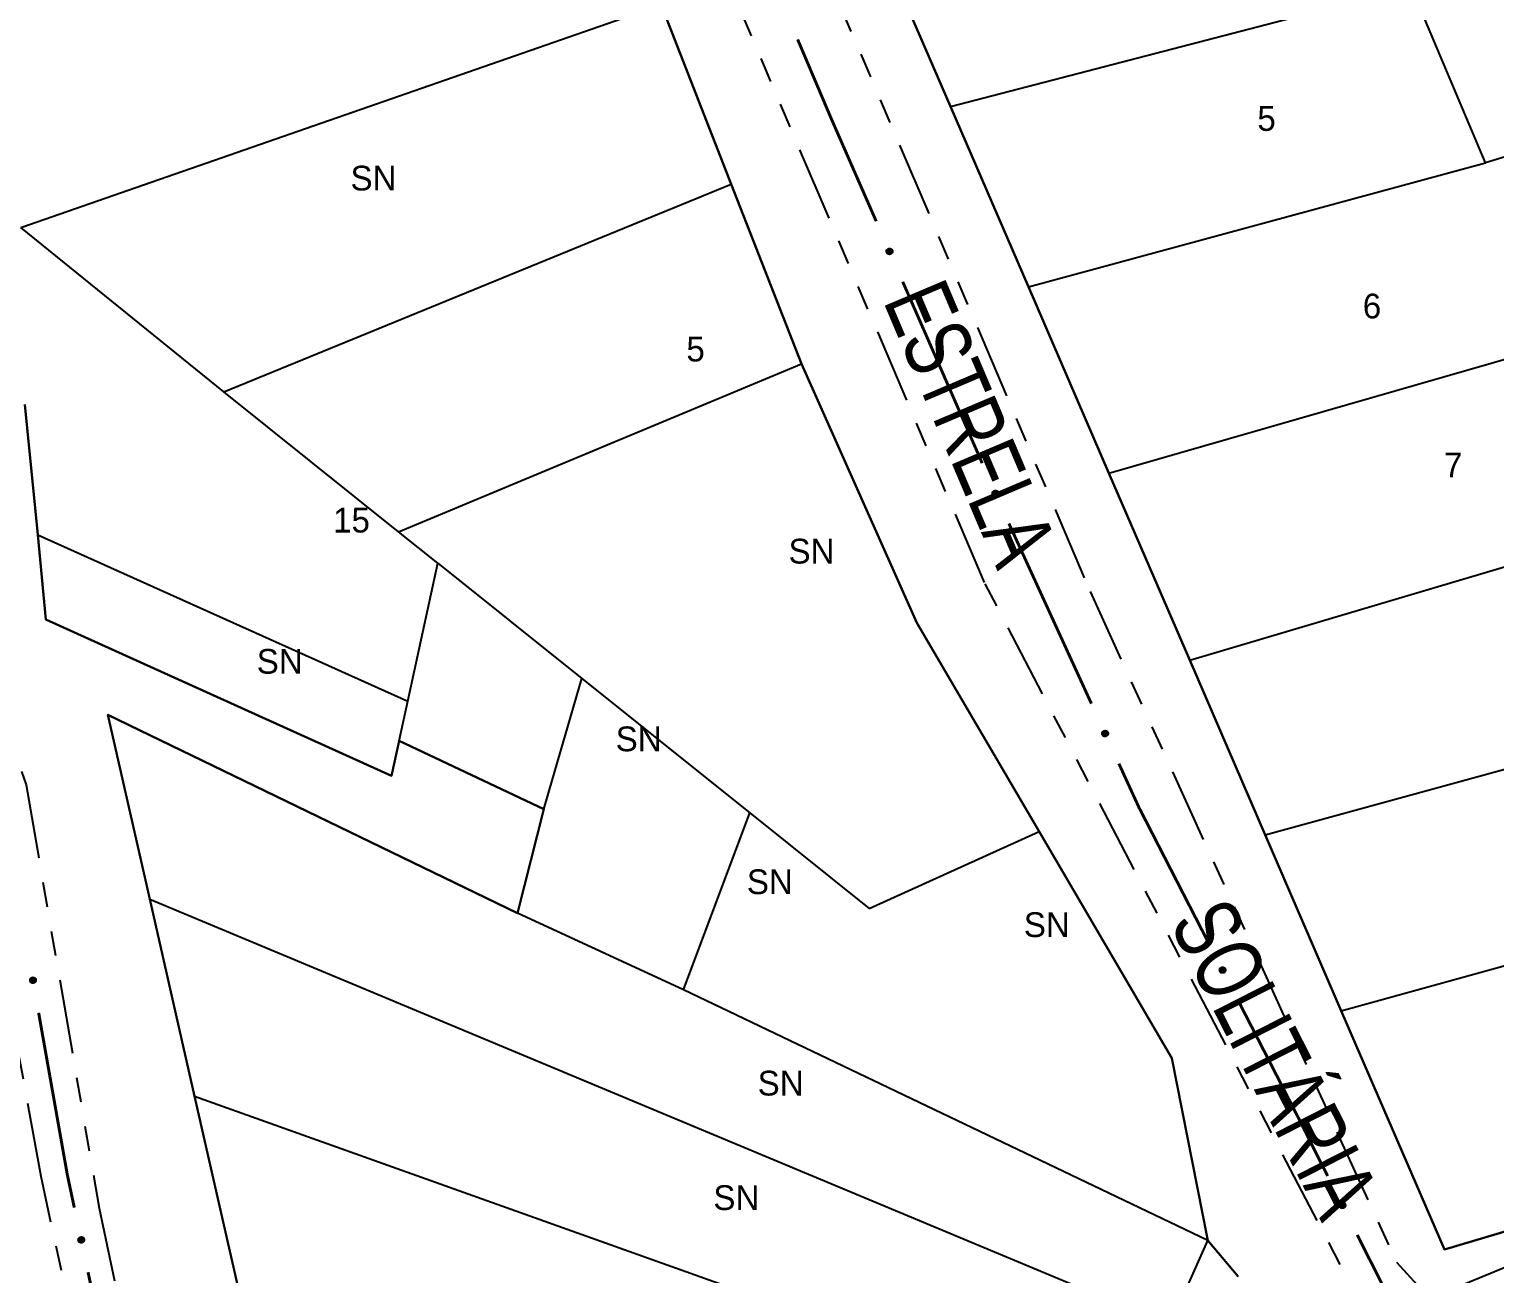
# Model space of a CAD drawing. Extents: x 204614 to 205597, y 4873311 to 4874446.
# Drawn here: x 204974.8 to 205063.6, y 4873916.9 to 4873992.3 of the extents above; entities that cross this region are included whole.
import ezdxf
from ezdxf.enums import TextEntityAlignment as Align

# ---------------------------------------------------------------- set-up
doc = ezdxf.new("R2010")
doc.units = 0
doc.header["$LTSCALE"] = 1.5
doc.header["$MEASUREMENT"] = 0
doc.linetypes.add('TRACO_25', pattern=[8, 3, -1, 1, -1, 1, -1])
for name, color, linetype in [('CD_MALHA_LOTES', 7, 'CONTINUOUS'), ('RU-QUADRA', 210, 'CONTINUOUS'), ('SV-EIXO-RUA-N-PAV', 6, 'CONTINUOUS'), ('SV-RUA-NAO-PAV', 7, 'CONTINUOUS'), ('SV-TXT-RUA-N-PAV', 7, 'CONTINUOUS'), ('Th_NmrPort', 1, 'CONTINUOUS')]:
    doc.layers.add(name, color=color, linetype=linetype)
doc.styles.add('ARIAL', font='ARIAL.SHX')

msp = doc.modelspace()

# ---------------------------------------------------------------- linework, layer by layer
at = {"layer": 'CD_MALHA_LOTES', "linetype": 'Continuous', "flags": 128}
for points in [[(205030.609258, 4873987.635945), (205026.066862, 4873998.145984)], [(205030.609258, 4873987.635945), (205058.511999, 4873994.914295)], [(205063.021603, 4873984.219558), (205058.511999, 4873994.914295)], [(204974.298304, 4873980.303016), (205013.080936, 4873993.804962)], [(205013.080936, 4873993.804962), (205017.326637, 4873982.940714)], [(205035.330051, 4873976.713138), (205030.609258, 4873987.635945)], [(205035.330051, 4873976.713138), (205063.021603, 4873984.219558)], [(205064.745154, 4873984.749881), (205063.021603, 4873984.219558)], [(204986.581284, 4873970.339625), (205017.326637, 4873982.940714)], [(205017.326637, 4873982.940714), (205021.586275, 4873972.040802)], [(204986.581284, 4873970.339625), (204974.298304, 4873980.303016)], [(205040.212978, 4873965.415192), (205035.330051, 4873976.713138)], [(205040.212978, 4873965.415192), (205069.117725, 4873973.751022)], [(204997.166696, 4873961.870256), (205021.586275, 4873972.040802)], [(205021.586275, 4873972.040802), (205028.581737, 4873956.354009), (205035.993061, 4873943.705178)], [(204997.166696, 4873961.870256), (204986.581284, 4873970.339625)], [(204975.320834, 4873961.680099), (204974.525895, 4873969.576491)], [(205045.104395, 4873954.097601), (205040.212978, 4873965.415192)], [(205045.104395, 4873954.097601), (205073.574469, 4873962.540432)], [(204975.797797, 4873956.565992), (204975.320834, 4873961.680099)], [(204975.320834, 4873961.680099), (204997.740126, 4873951.609252)], [(204999.551799, 4873959.961938), (204997.166696, 4873961.870256)], [(204997.740126, 4873951.609252), (204999.551799, 4873959.961938)], [(204999.551799, 4873959.961938), (205008.271549, 4873952.985282)], [(204996.757685, 4873947.079722), (204975.797797, 4873956.565992)], [(205049.683616, 4873943.50236), (205045.104395, 4873954.097601)], [(205005.978975, 4873945.065877), (205008.271549, 4873952.985282)], [(205008.271549, 4873952.985282), (205018.457392, 4873944.835607)], [(204997.216789, 4873949.196415), (204997.740126, 4873951.609252)], [(205049.683616, 4873943.50236), (205078.047254, 4873951.289491)], [(204982.10455, 4873939.617056), (204979.560508, 4873950.789437), (205004.389098, 4873938.759362)], [(204997.216789, 4873949.196415), (204996.757685, 4873947.079722)], [(205005.978975, 4873945.065877), (204997.216789, 4873949.196415)], [(205004.389098, 4873938.759362), (205005.978975, 4873945.065877)], [(205014.439055, 4873934.116481), (205018.457392, 4873944.835607)], [(205018.457392, 4873944.835607), (205025.680293, 4873939.056577)], [(205025.680293, 4873939.056577), (205035.993061, 4873943.705178)], [(205035.993061, 4873943.705178), (205044.030048, 4873929.988537), (205046.202881, 4873918.938887)], [(205054.28534, 4873932.85505), (205049.683616, 4873943.50236)], [(204984.820967, 4873927.687679), (204982.10455, 4873939.617056)], [(204982.10455, 4873939.617056), (205043.931137, 4873913.805752)], [(205014.439055, 4873934.116481), (205004.389098, 4873938.759362)], [(205054.28534, 4873932.85505), (205069.179114, 4873936.97703)], [(205046.202881, 4873918.938887), (205014.439055, 4873934.116481)], [(205075.4052, 4873922.807674), (205060.535712, 4873918.393158), (205054.28534, 4873932.85505)], [(204987.748378, 4873914.831703), (204984.820967, 4873927.687679)], [(204984.820967, 4873927.687679), (205041.16592, 4873907.557585)], [(205043.931137, 4873913.805752), (205046.202881, 4873918.938887)], [(205046.202881, 4873918.938887), (205048.033865, 4873916.746401)]]:
    msp.add_lwpolyline(points, dxfattribs=at)
at = {"layer": 'RU-QUADRA', "linetype": 'Continuous'}
for points in [[(205026.066862, 4873998.145984), (205030.609258, 4873987.635945)], [(205030.609258, 4873987.635945), (205035.330051, 4873976.713138)], [(205035.330051, 4873976.713138), (205040.212978, 4873965.415192)], [(205040.212978, 4873965.415192), (205045.104395, 4873954.097601)], [(205045.104395, 4873954.097601), (205049.683616, 4873943.50236)], [(205049.683616, 4873943.50236), (205054.28534, 4873932.85505)], [(205054.28534, 4873932.85505), (205060.535712, 4873918.393158)], [(205060.535712, 4873918.393158), (205075.4052, 4873922.807674)]]:
    msp.add_lwpolyline(points, dxfattribs=at)
at = {"layer": 'RU-QUADRA', "linetype": 'Continuous', "flags": 128}
for points in [[(205048.033865, 4873916.746401), (205046.202881, 4873918.938887), (205044.030048, 4873929.988537), (205035.993061, 4873943.705178), (205028.581737, 4873956.354009), (205021.586275, 4873972.040802), (205017.326637, 4873982.940714), (205013.080936, 4873993.804962)], [(204974.525895, 4873969.576491), (204975.320834, 4873961.680099), (204975.797797, 4873956.565992), (204996.757685, 4873947.079722), (204997.216789, 4873949.196415), (205005.978975, 4873945.065877), (205004.389098, 4873938.759362), (204979.560508, 4873950.789437), (204982.10455, 4873939.617056), (204984.820967, 4873927.687679), (204987.748378, 4873914.831703)]]:
    msp.add_lwpolyline(points, dxfattribs=at)
at = {"layer": 'SV-EIXO-RUA-N-PAV', "const_width": 0.18}
for points in [[(205021.354577, 4873991.699412), (205023.306381, 4873987.096102)], [(205023.306381, 4873987.096102), (205023.382054, 4873986.917628)], [(205023.382054, 4873986.917628), (205026.113552, 4873980.683645)], [(205027.718864, 4873977.019908), (205032.534802, 4873966.028695)], [(205034.153031, 4873962.370745), (205039.149376, 4873951.460359)], [(205040.814825, 4873947.823563), (205041.647549, 4873946.005165)], [(205041.647549, 4873946.005165), (205042.025122, 4873945.180669)], [(205042.025122, 4873945.180669), (205046.180508, 4873937.092507)], [(205048.008425, 4873933.534598), (205051.207279, 4873927.308256)], [(204975.371705, 4873932.728439), (204976.941232, 4873923.866353)], [(205051.207279, 4873927.308256), (205051.430634, 4873926.873512)], [(205051.430634, 4873926.873512), (205053.459228, 4873922.844113)], [(204976.941232, 4873923.866353), (204977.109576, 4873922.915825)], [(204977.109576, 4873922.915825), (204977.533085, 4873920.925708)], [(205055.257931, 4873919.271345), (205057.506311, 4873914.805386)], [(204978.365665, 4873917.013317), (204980.863407, 4873905.276141)]]:
    msp.add_lwpolyline(points, dxfattribs=at)
at = {"layer": 'SV-EIXO-RUA-N-PAV'}
for points in [[(205026.959371, 4873979.027557), (205027.005174, 4873979.010407), (205027.041033, 4873978.986302), (205027.065154, 4873978.957588), (205027.079853, 4873978.926657), (205027.091327, 4873978.89332), (205027.09548, 4873978.857156), (205027.091198, 4873978.815998), (205027.074317, 4873978.76993), (205027.047209, 4873978.734819), (205027.020324, 4873978.709665), (205026.988954, 4873978.692481), (205026.956381, 4873978.681877), (205026.918674, 4873978.678806), (205026.877006, 4873978.683552), (205026.831094, 4873978.701648), (205026.796101, 4873978.725521), (205026.773499, 4873978.753907), (205026.756423, 4873978.785554), (205026.745117, 4873978.819729), (205026.741245, 4873978.855252), (205026.7461, 4873978.897196), (205026.764561, 4873978.942274), (205026.787973, 4873978.977447), (205026.816033, 4873979.000442), (205026.847569, 4873979.016552), (205026.880866, 4873979.028467), (205026.917045, 4873979.034155), (205026.959371, 4873979.027557)], [(205033.380621, 4873964.372607), (205033.426424, 4873964.355457), (205033.462283, 4873964.331352), (205033.486404, 4873964.302639), (205033.501103, 4873964.271708), (205033.512577, 4873964.23837), (205033.51673, 4873964.202207), (205033.512448, 4873964.161048), (205033.495567, 4873964.114981), (205033.468459, 4873964.07987), (205033.441574, 4873964.054715), (205033.410204, 4873964.037531), (205033.377631, 4873964.026927), (205033.339924, 4873964.023856), (205033.298256, 4873964.028603), (205033.252344, 4873964.046698), (205033.217351, 4873964.070571), (205033.194749, 4873964.098957), (205033.177673, 4873964.130604), (205033.166367, 4873964.16478), (205033.162495, 4873964.200302), (205033.16735, 4873964.242246), (205033.185811, 4873964.287325), (205033.209223, 4873964.322498), (205033.237283, 4873964.345492), (205033.268819, 4873964.361603), (205033.302116, 4873964.373517), (205033.338295, 4873964.379205), (205033.380621, 4873964.372607)], [(205040.022362, 4873949.818428), (205040.068442, 4873949.802036), (205040.104693, 4873949.778524), (205040.129284, 4873949.750212), (205040.14449, 4873949.719527), (205040.156512, 4873949.686383), (205040.16126, 4873949.650293), (205040.157656, 4873949.60907), (205040.141537, 4873949.56273), (205040.115011, 4873949.527178), (205040.088544, 4873949.501584), (205040.057461, 4873949.483885), (205040.025067, 4873949.472746), (205039.987415, 4873949.469054), (205039.945675, 4873949.473114), (205039.899471, 4873949.49045), (205039.86409, 4873949.513744), (205039.841024, 4873949.541753), (205039.823428, 4873949.573115), (205039.811561, 4873949.6071), (205039.807104, 4873949.642553), (205039.811267, 4873949.684572), (205039.828983, 4873949.729948), (205039.851813, 4873949.765502), (205039.879491, 4873949.788956), (205039.910757, 4873949.805584), (205039.943853, 4873949.818045), (205039.979933, 4873949.824328), (205040.022362, 4873949.818428)], [(205047.126721, 4873935.491658), (205047.173494, 4873935.477362), (205047.210769, 4873935.455511), (205047.236613, 4873935.428337), (205047.253189, 4873935.39837), (205047.266695, 4873935.365803), (205047.273067, 4873935.329964), (205047.271328, 4873935.28862), (205047.257316, 4873935.2416), (205047.232422, 4873935.204886), (205047.207138, 4873935.178124), (205047.176885, 4873935.15904), (205047.145027, 4873935.14645), (205047.107581, 4873935.141062), (205047.0657, 4873935.143233), (205047.018761, 4873935.158467), (205046.982364, 4873935.18014), (205046.958057, 4873935.207079), (205046.939063, 4873935.237614), (205046.925674, 4873935.271029), (205046.919622, 4873935.306245), (205046.921884, 4873935.348409), (205046.937533, 4873935.394539), (205046.958735, 4873935.431087), (205046.985326, 4873935.455766), (205047.015809, 4873935.473788), (205047.048309, 4873935.487731), (205047.084069, 4873935.495636), (205047.126721, 4873935.491658)], [(204975.106258, 4873934.858468), (204975.146735, 4873934.831016), (204975.175911, 4873934.799146), (204975.192593, 4873934.765561), (204975.199597, 4873934.732038), (204975.202899, 4873934.696936), (204975.19842, 4873934.660812), (204975.184568, 4873934.621818), (204975.157315, 4873934.58102), (204975.122702, 4873934.553279), (204975.090651, 4873934.535162), (204975.056116, 4873934.525847), (204975.021962, 4873934.52321), (204974.984592, 4873934.529103), (204974.945213, 4873934.543527), (204974.904853, 4873934.571924), (204974.876465, 4873934.603365), (204974.861181, 4873934.636274), (204974.852036, 4873934.671052), (204974.849094, 4873934.706929), (204974.853695, 4873934.742364), (204974.868289, 4873934.781986), (204974.896844, 4873934.821451), (204974.92788, 4873934.850122), (204974.960566, 4873934.865864), (204974.995008, 4873934.874096), (204975.030174, 4873934.877836), (204975.066675, 4873934.874846), (204975.106258, 4873934.858468)], [(205054.392293, 4873921.235564), (205054.438947, 4873921.220885), (205054.476042, 4873921.198729), (205054.501662, 4873921.171345), (205054.517992, 4873921.141244), (205054.531231, 4873921.108566), (205054.537309, 4873921.072676), (205054.535231, 4873921.031348), (205054.520835, 4873920.984444), (205054.495641, 4873920.947936), (205054.470138, 4873920.921381), (205054.43973, 4873920.902546), (205054.40777, 4873920.890218), (205054.370281, 4873920.885137), (205054.328419, 4873920.887651), (205054.281606, 4873920.903269), (205054.245388, 4873920.925239), (205054.221302, 4873920.952377), (205054.20256, 4873920.983067), (205054.189445, 4873921.01659), (205054.183681, 4873921.051854), (205054.186289, 4873921.093998), (205054.202315, 4873921.139998), (205054.223816, 4873921.176371), (205054.250608, 4873921.200832), (205054.281238, 4873921.218604), (205054.313852, 4873921.23228), (205054.349675, 4873921.239892), (205054.392293, 4873921.235564)], [(204978.027138, 4873919.132959), (204978.068536, 4873919.106915), (204978.098789, 4873919.076067), (204978.116617, 4873919.043075), (204978.124769, 4873919.009813), (204978.129276, 4873918.974845), (204978.126042, 4873918.938588), (204978.113538, 4873918.899142), (204978.087705, 4873918.857431), (204978.054066, 4873918.828516), (204978.022657, 4873918.809307), (204977.988463, 4873918.79881), (204977.95442, 4873918.795001), (204977.916869, 4873918.799606), (204977.877017, 4873918.812667), (204977.835704, 4873918.839659), (204977.806252, 4873918.870105), (204977.789846, 4873918.90247), (204977.779511, 4873918.936913), (204977.775337, 4873918.972667), (204977.778717, 4873919.00824), (204977.79194, 4873919.04834), (204977.819121, 4873919.088763), (204977.849153, 4873919.118485), (204977.881278, 4873919.135341), (204977.915416, 4873919.144753), (204977.950434, 4873919.1497), (204977.987016, 4873919.147966), (204978.027138, 4873919.132959)]]:
    msp.add_lwpolyline(points, close=True, dxfattribs=at)
for points in [[(205026.741245, 4873978.855252), (205026.831094, 4873978.701648)], [(205026.745117, 4873978.819729), (205026.796101, 4873978.725521)], [(205026.745505, 4873978.83377), (205026.810575, 4873978.719265)], [(205026.7461, 4873978.897196), (205026.877006, 4873978.683552)], [(205026.748062, 4873978.872135), (205026.850511, 4873978.699519)], [(205026.758272, 4873978.916832), (205026.896149, 4873978.683762)], [(205026.764561, 4873978.942274), (205026.918674, 4873978.678806)], [(205026.77622, 4873978.957471), (205026.934668, 4873978.684252)], [(205026.787973, 4873978.977447), (205026.956381, 4873978.681877)], [(205026.802692, 4873978.985457), (205026.970997, 4873978.689742)], [(205026.816033, 4873979.000442), (205026.988954, 4873978.692481)], [(205026.832449, 4873979.005944), (205027.00154, 4873978.701635)], [(205026.847569, 4873979.016552), (205027.020324, 4873978.709665)], [(205026.866741, 4873979.01948), (205027.033404, 4873978.727514)], [(205026.880866, 4873979.028467), (205027.047209, 4873978.734819)], [(205026.900725, 4873979.026922), (205027.059327, 4873978.75675)], [(205026.917045, 4873979.034155), (205027.074317, 4873978.76993)], [(205026.936899, 4873979.029364), (205027.07962, 4873978.795437)], [(205026.959371, 4873979.027557), (205027.091198, 4873978.815998)], [(205026.983941, 4873979.017201), (205027.089985, 4873978.843182)], [(205027.005174, 4873979.010407), (205027.09548, 4873978.857156)], [(205027.025675, 4873978.996754), (205027.088947, 4873978.88295)], [(205027.041033, 4873978.986302), (205027.091327, 4873978.89332)], [(205033.162495, 4873964.200302), (205033.252344, 4873964.046698)], [(205033.166367, 4873964.16478), (205033.217351, 4873964.070571)], [(205033.166755, 4873964.178821), (205033.231825, 4873964.064315)], [(205033.16735, 4873964.242246), (205033.298256, 4873964.028603)], [(205033.169312, 4873964.217185), (205033.271761, 4873964.04457)], [(205033.179522, 4873964.261883), (205033.317399, 4873964.028812)], [(205033.185811, 4873964.287325), (205033.339924, 4873964.023856)], [(205033.19747, 4873964.302521), (205033.355918, 4873964.029303)], [(205033.209223, 4873964.322498), (205033.377631, 4873964.026927)], [(205033.223942, 4873964.330507), (205033.392247, 4873964.034792)], [(205033.237283, 4873964.345492), (205033.410204, 4873964.037531)], [(205033.253699, 4873964.350995), (205033.42279, 4873964.046685)], [(205033.268819, 4873964.361603), (205033.441574, 4873964.054715)], [(205033.287991, 4873964.364531), (205033.454653, 4873964.072565)], [(205033.302116, 4873964.373517), (205033.468459, 4873964.07987)], [(205033.321975, 4873964.371972), (205033.480577, 4873964.101801)], [(205033.338295, 4873964.379205), (205033.495567, 4873964.114981)], [(205033.358148, 4873964.374414), (205033.50087, 4873964.140487)], [(205033.380621, 4873964.372607), (205033.512448, 4873964.161048)], [(205033.405191, 4873964.362252), (205033.511235, 4873964.188232)], [(205033.426424, 4873964.355457), (205033.51673, 4873964.202207)], [(205033.446925, 4873964.341804), (205033.510197, 4873964.228001)], [(205033.462283, 4873964.331352), (205033.512577, 4873964.23837)], [(205039.807104, 4873949.642553), (205039.899471, 4873949.49045)], [(205039.811267, 4873949.684572), (205039.945675, 4873949.473114)], [(205039.811561, 4873949.6071), (205039.86409, 4873949.513744)], [(205039.811717, 4873949.621145), (205039.878665, 4873949.507727)], [(205039.813642, 4873949.659547), (205039.918921, 4873949.488642)], [(205039.823115, 4873949.704406), (205039.964812, 4873949.473639)], [(205039.828983, 4873949.729948), (205039.987415, 4873949.469054)], [(205039.840391, 4873949.745335), (205040.003318, 4873949.474763)], [(205039.851813, 4873949.765502), (205040.025067, 4873949.472746)], [(205039.866397, 4873949.773753), (205040.039551, 4873949.480851)], [(205039.879491, 4873949.788956), (205040.057461, 4873949.483885)], [(205039.895813, 4873949.794728), (205040.069894, 4873949.493245)], [(205039.910757, 4873949.805584), (205040.088544, 4873949.501584)], [(205039.929878, 4873949.808827), (205040.101327, 4873949.519646)], [(205039.943853, 4873949.818045), (205040.115011, 4873949.527178)], [(205039.963734, 4873949.816827), (205040.126766, 4873949.549305)], [(205039.979933, 4873949.824328), (205040.141537, 4873949.56273)], [(205039.999863, 4873949.819865), (205040.146419, 4873949.588321)], [(205040.022362, 4873949.818428), (205040.157656, 4873949.60907)], [(205040.047099, 4873949.808479), (205040.155996, 4873949.63623)], [(205040.068442, 4873949.802036), (205040.16126, 4873949.650293)], [(205040.089165, 4873949.788722), (205040.154303, 4873949.675976)], [(205040.104693, 4873949.778524), (205040.156512, 4873949.686383)], [(205046.919622, 4873935.306245), (205047.018761, 4873935.158467)], [(205046.921884, 4873935.348409), (205047.0657, 4873935.143233)], [(205046.925386, 4873935.323516), (205047.038272, 4873935.157538)], [(205046.932824, 4873935.368758), (205047.084794, 4873935.144622)], [(205046.937533, 4873935.394539), (205047.107581, 4873935.141062)], [(205046.948235, 4873935.410425), (205047.12321, 4873935.147483)], [(205046.958735, 4873935.431087), (205047.145027, 4873935.14645)], [(205046.972932, 4873935.439988), (205047.159131, 4873935.1552)], [(205046.985326, 4873935.455766), (205047.176885, 4873935.15904)], [(205047.001371, 4873935.462269), (205047.188884, 4873935.168952)], [(205047.015809, 4873935.473788), (205047.207138, 4873935.178124)], [(205047.034764, 4873935.477891), (205047.219093, 4873935.196744)], [(205047.048309, 4873935.487731), (205047.232422, 4873935.204886)], [(205047.068225, 4873935.487412), (205047.243167, 4873935.227522)], [(205047.084069, 4873935.495636), (205047.257316, 4873935.2416)], [(205047.10418, 4873935.492077), (205047.261038, 4873935.267385)], [(205047.126721, 4873935.491658), (205047.271328, 4873935.28862)], [(205047.151882, 4873935.482835), (205047.268443, 4873935.315677)], [(205047.173494, 4873935.477362), (205047.273067, 4873935.329964)], [(205047.194796, 4873935.464997), (205047.264958, 4873935.355306)], [(205047.210769, 4873935.455511), (205047.266695, 4873935.365803)], [(204974.849094, 4873934.706929), (204974.876465, 4873934.603365)], [(204974.852777, 4873934.720484), (204974.889058, 4873934.593877)], [(204974.853695, 4873934.742364), (204974.904853, 4873934.571924)], [(204974.864295, 4873934.757168), (204974.923223, 4873934.565283)], [(204974.868289, 4873934.781986), (204974.945213, 4873934.543527)], [(204974.884743, 4873934.798204), (204974.963868, 4873934.539224)], [(204974.896844, 4873934.821451), (204974.984592, 4873934.529103)], [(204974.911754, 4873934.833475), (204975.001419, 4873934.530631)], [(204974.92788, 4873934.850122), (204975.021962, 4873934.52321)], [(204974.944071, 4873934.854442), (204975.038019, 4873934.527413)], [(204974.960566, 4873934.865864), (204975.056116, 4873934.525847)], [(204974.977815, 4873934.867347), (204975.070504, 4873934.53178)], [(204974.995008, 4873934.874096), (204975.090651, 4873934.535162)], [(204975.01433, 4873934.872428), (204975.107565, 4873934.54943)], [(204975.030174, 4873934.877836), (204975.122702, 4873934.553279)], [(204975.04911, 4873934.871659), (204975.139643, 4873934.57174)], [(204975.066675, 4873934.874846), (204975.157315, 4873934.58102)], [(204975.084842, 4873934.865516), (204975.168474, 4873934.604562)], [(204975.106258, 4873934.858468), (204975.184568, 4873934.621818)], [(204975.127699, 4873934.842619), (204975.189789, 4873934.648524)], [(204975.146735, 4873934.831016), (204975.19842, 4873934.660812)], [(204975.163445, 4873934.81292), (204975.198144, 4873934.687419)], [(204975.175911, 4873934.799146), (204975.202899, 4873934.696936)], [(205046.925196, 4873935.285067), (205046.997195, 4873935.174786)], [(205046.925674, 4873935.271029), (205046.982364, 4873935.18014)], [(205054.186289, 4873921.093998), (205054.328419, 4873920.887651)], [(205054.197395, 4873921.114257), (205054.347524, 4873920.888883)], [(205054.202315, 4873921.139998), (205054.370281, 4873920.885137)], [(205054.213147, 4873921.155796), (205054.385961, 4873920.89143)], [(205054.223816, 4873921.176371), (205054.40777, 4873920.890218)], [(205054.238086, 4873921.185156), (205054.421945, 4873920.898852)], [(205054.250608, 4873921.200832), (205054.43973, 4873920.902546)], [(205054.266706, 4873921.207203), (205054.451809, 4873920.912359)], [(205054.281238, 4873921.218604), (205054.470138, 4873920.921381)], [(205054.300227, 4873921.222551), (205054.482245, 4873920.939904)], [(205054.313852, 4873921.23228), (205054.495641, 4873920.947936)], [(205054.333764, 4873921.231797), (205054.50657, 4873920.970482)], [(205054.349675, 4873921.239892), (205054.520835, 4873920.984444)], [(205054.369756, 4873921.236168), (205054.524768, 4873921.010198)], [(205054.392293, 4873921.235564), (205054.535231, 4873921.031348)], [(205054.417381, 4873921.226536), (205054.532568, 4873921.058428)], [(205054.438947, 4873921.220885), (205054.537309, 4873921.072676)], [(205054.460147, 4873921.208346), (205054.529408, 4873921.098085)], [(205054.476042, 4873921.198729), (205054.531231, 4873921.108566)], [(205054.183681, 4873921.051854), (205054.281606, 4873920.903269)], [(205054.189082, 4873921.030631), (205054.260175, 4873920.919764)], [(205054.189445, 4873921.01659), (205054.245388, 4873920.925239)], [(205054.189587, 4873921.069078), (205054.301109, 4873920.90218)], [(204977.775337, 4873918.972667), (204977.806252, 4873918.870105)], [(204977.778552, 4873918.986341), (204977.819164, 4873918.861056)], [(204977.778717, 4873919.00824), (204977.835704, 4873918.839659)], [(204977.788802, 4873919.023399), (204977.854292, 4873918.833654)], [(204977.79194, 4873919.04834), (204977.877017, 4873918.812667)], [(204977.807826, 4873919.065114), (204977.895809, 4873918.809007)], [(204977.819121, 4873919.088763), (204977.916869, 4873918.799606)], [(204977.833609, 4873919.101293), (204977.933634, 4873918.801711)], [(204977.849153, 4873919.118485), (204977.95442, 4873918.795001)], [(204977.865185, 4873919.123358), (204977.970322, 4873918.799753)], [(204977.881278, 4873919.135341), (204977.988463, 4873918.79881)], [(204977.898466, 4873919.137416), (204978.002638, 4873918.805235)], [(204977.915416, 4873919.144753), (204978.022657, 4873918.809307)], [(204977.934785, 4873919.14375), (204978.03907, 4873918.824148)], [(204977.950434, 4873919.1497), (204978.054066, 4873918.828516)], [(204977.969571, 4873919.144177), (204978.070362, 4873918.847549)], [(204977.987016, 4873919.147966), (204978.087705, 4873918.857431)], [(204978.005493, 4873919.139266), (204978.098048, 4873918.881342)], [(204978.027138, 4873919.132959), (204978.113538, 4873918.899142)], [(204978.049111, 4873919.117856), (204978.117839, 4873918.926011)], [(204978.068536, 4873919.106915), (204978.126042, 4873918.938588)], [(204978.085858, 4873919.089404), (204978.124851, 4873918.96517)], [(204978.098789, 4873919.076067), (204978.129276, 4873918.974845)]]:
    msp.add_lwpolyline(points, dxfattribs=at)
at = {"layer": 'SV-RUA-NAO-PAV', "linetype": 'TRACO_25'}
msp.add_polyline3d([(205057.630558, 4873917.613045, 8.639107), (205058.883426, 4873916.240856, 8.639107), (205061.369276, 4873916.141422, 8.639107), (205066.448992, 4873918.259933, 8.639107), (205071.283339, 4873919.752615, 8.639107), (205072.683345, 4873920.184889, 8.713316), (205089.558766, 4873925.059733, 8.391746), (205112.293111, 4873931.309487, 8.020702), (205116.57417, 4873933.809588, 7.897021), (205117.875268, 4873936.984887, 7.699131), (205117.047691, 4873941.060376, 7.699131), (205093.945032, 4873992.317042, 7.847548), (205068.235687, 4874051.774729, 8.663843), (205066.407508, 4874052.6249, 8.663843), (205063.928715, 4874052.099944, 8.68858), (205036.937964, 4874044.600227, 9.381193), (205009.405068, 4874035.48211, 9.381193), (205008.291407, 4874033.652524, 9.381193), (205008.689143, 4874029.436522, 9.381193), (205039.070207, 4873958.245755, 9.381193)], close=True, dxfattribs=at)
for points in [[(205138.270601, 4873895.479419, 7.427033), (205127.672527, 4873915.482086, 7.624923), (205122.05961, 4873928.33375, 7.723867), (205118.253198, 4873929.434031, 7.723867), (205114.272008, 4873928.909137, 7.822813), (205094.7675, 4873923.684364, 8.243328), (205077.341154, 4873918.95956, 8.762788), (205067.075716, 4873915.909646, 8.738052), (205062.644517, 4873913.084515, 8.68858), (205061.393268, 4873910.659296, 8.515427), (205061.794919, 4873907.383915, 8.342273), (205066.52736, 4873897.938428, 8.094911), (205078.712563, 4873881.637797, 7.847548), (205089.095875, 4873861.796609, 7.847548), (205084.739713, 4873859.384723, 7.847548), (205075.506959, 4873880.423554, 7.847548), (205064.822226, 4873896.333596, 7.847548), (205059.786676, 4873906.416681, 8.441217), (205058.386256, 4873909.499231, 8.465954), (205032.672624, 4873958.798608, 9.950127), (205002.404914, 4874029.794485, 9.950127)], [(204878.48286, 4873970.948592, 10.420115), (204931.493037, 4873968.996177, 10.469586), (204958.086343, 4873967.13884, 10.271697), (204964.469201, 4873964.37429, 10.271697), (204970.303214, 4873958.662243, 10.271697), (204974.612659, 4873946.54701, 10.271697), (204979.033715, 4873920.888849, 9.875917), (204984.324825, 4873896.010859, 9.851181), (204990.969621, 4873866.182262, 9.678028), (204995.533499, 4873845.446657, 9.109096), (205000.74, 4873815.28, 9.536314), (205001.98, 4873806, 9.283442), (205002.43, 4873800.75, 9.059747), (205002.52, 4873796.1, 8.943036), (205002.46, 4873792.45, 8.952762), (205003.45, 4873790.24, 8.962488), (205006.6, 4873788.78, 8.962488), (205056.11, 4873786.35, 8.106612)], [(204941.72, 4873791.26, 9.847542), (204991.28, 4873789.46, 9.069472), (204996.72, 4873790.46, 9.030569), (204998.97, 4873793.43, 9.040295), (204999.38, 4873801, 9.118102), (204998.33, 4873811.61, 9.477959), (204992.14471, 4873845.463362, 9.7275), (204991.325283, 4873849.655406, 9.7275), (204981.144574, 4873896.586055, 9.875917), (204975.527527, 4873922.814209, 9.7275), (204971.338785, 4873945.716933, 9.92539)]]:
    msp.add_polyline3d(points, dxfattribs=at)

# ---------------------------------------------------------------- texts
at = {"layer": 'SV-TXT-RUA-N-PAV', "style": 'ARIAL', "width": 0.7}
for s, rotation, p in [('ESTRELA', 293, (205026.507716, 4873975.861483)), ('SOLITÁRIA', 297, (205043.849005, 4873938.15611))]:
    msp.add_text(s, height=4, rotation=rotation, dxfattribs=at).set_placement(p)
at = {"layer": 'Th_NmrPort', "color": 1}
for s, p in [('5', (205049.203204, 4873986.910931)), ('SN', (204994.264672, 4873983.298249)), ('6', (205055.590741, 4873975.549493)), ('5', (205014.61343, 4873972.938881)), ('7', (205060.512286, 4873965.915831)), ('15', (204993.209672, 4873962.577056)), ('SN', (205020.8016, 4873960.696664)), ('SN', (204988.584954, 4873954.021328)), ('SN', (205010.329316, 4873949.324965)), ('SN', (205018.276743, 4873940.668721)), ('SN', (205035.054683, 4873938.068509)), ('SN', (205018.931291, 4873928.467488)), ('SN', (205016.248955, 4873921.530411))]:
    msp.add_text(s, height=1.5, dxfattribs=at).set_placement(p, align=Align.MIDDLE_LEFT)

doc.saveas('drawing.dxf')
